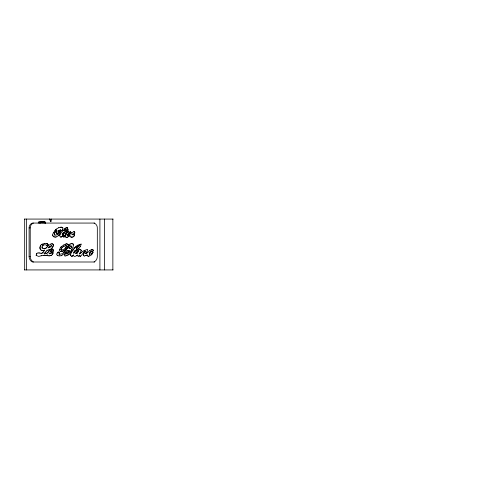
<?xml version="1.0" encoding="UTF-8"?>
<svg xmlns="http://www.w3.org/2000/svg" width="489" height="489" viewBox="0 0 489 489"><rect width="100%" height="100%" fill="white"/><g stroke="black" fill="none" stroke-linecap="round" stroke-linejoin="round"><path stroke-width="0.73" d="M52.36 252.562L53.124 252.74L52.812 253.797M53.124 252.74L52.286 254.628M67.268 229.249L67.751 228.015L67.231 227.458L66.498 227.519M91.003 249.903L92.085 249.457L93.313 250.111L92.115 252.079L91.834 251.028M93.313 250.111L93.295 250.79L92.17 252.079M40.031 247.092L40.232 249.06M72.195 234.769L71.852 234.488L73.093 233.944M73.283 255.661L73.313 255.307M39.169 223.063L38.521 222.134L40.11 223.063L40.025 221.664L41.107 223.063L42.127 221.376L42.488 223.063L43.026 221.517L43.38 223.063L43.937 221.395L44.737 221.633L44.591 223.063L43.937 221.395L42.127 221.376L38.521 222.134L38.234 223.063M59.682 249.769L59.493 250.979L60.367 251.315M83.277 255.276L83.711 253.369L85.471 251.071L83.222 252.654M59.145 252.428L59.212 254.298M59.2 253.95L59.322 253.051M71.449 247.293L71.632 246.413L70.917 245.82L69.377 247.752M56.932 253.925L56.748 254.757L57.739 255.625M74.67 233.4L74.768 232.086L73.821 231.707M73.032 247.177L73.429 244.207L71.535 243.638M56.608 231.474L56.455 233.1L56.895 233.387M70.832 245.998L71.577 246.413M59.627 249.769L60.391 247.63L63.46 245.117M69.903 235.924L69.915 234.641L69.016 235.619M52.488 243.84L53.503 245.032L52.512 247.397L51.272 248.809M59.835 235.185L59.792 236.138M36.382 254.097L36.198 255.411M59.939 230.582L60.178 229.775M63.118 235.178L62.989 236.658L64.004 237.049M91.162 253.779L89.285 254.445L89.701 252.77L91.321 251.254L91.889 251.028L92.134 251.78M89.346 254.445L89.756 252.77L91.376 251.254M54.615 233.277L54.365 234.06L54.933 235.16L57.146 234.775M66.321 246.028L65.324 248.314M51.901 252.562C53.063 252.098 53.876 250.411 52.953 249.366L52.512 249.152M49.774 219.072L51.039 221.633L51.418 219.072M81.278 252.501L79.346 253.956L79.438 253.614M42.268 245.924L42.164 248.119L44.047 248.693M70.575 233.174L70.722 231.749L69.676 232.519M80.538 246.279L81.101 244.115M86.443 255.252L87.121 254.885L87.549 255.863M87.024 255.234L87.121 254.885M81.137 250.961L81.058 250.081M81.321 250.527L80.141 252.636M62.775 229.524L62.042 230.533M69.774 236.309L69.958 235.924M61.498 250.148L60.862 249.83L61.516 248.223M60.917 249.83L61.296 248.705M70.844 252.19L71.15 250.246M48.111 255.869L47.244 254.775M64.878 235.46L66.59 232.379L66.541 231.444M66.59 232.379L66.767 231.847M53.338 232.929L52.525 235.044L53.601 236.688M66.901 230.949L67.451 229.793M66.889 230.563L67.237 229.946M81.113 250.081L79.646 249.341L78.76 249.561L76.834 250.478L73.753 253.143L74.212 251.334L79.126 248.131M59.78 235.185L60.196 234.237M60.129 231.37L60.563 229.806L60.123 229.775M60.477 230.6L59.322 232.752M68.918 252.128L69.083 251.701M69.841 253.785C71.29 251.218 71.29 249.518 73.093 247.177M72.286 256.187L73.393 254.983L73.228 255.661L74.744 256.578L76.626 255.704M64.658 254.69L65.948 252.74L68.295 251.377M80.697 256.236L79.982 256.309L79.793 255.307L78.766 256.114M71.333 252.477L70.459 255.069L71.516 256.291M53.417 245.454C52.739 248.229 50.178 250.032 47.409 250.24M56.553 231.474L56.938 230.722L55.862 231.218M66.015 234.292L65.385 236.059L66.082 237.324M67.647 231.193L68.154 230.062L67.885 229.592M54.56 233.277L55.312 231.927M63.539 234.255L62.824 236.205L63.228 236.859M40.22 246.212L40.654 245.289L42.146 244.139M40.709 245.289L39.976 247.092L39.939 248.656M56.877 253.925L57.549 252.611M79.346 245.655L79.481 245.172L76.26 248.119M66.266 228.931L65.031 230.191M44.059 250.833L42.696 252.776M69.731 232.519L67.843 235.398M89.762 255.82L91.443 254.812L93.222 252.214L92.476 252.575M62.482 233.577L62.121 234.164L63.105 233.424M61.73 230.246L58.686 235.392M67.121 247.477L68.057 245.833L66.174 248.919M69.34 233.296L68.472 234.903L67.494 235.466M62.568 235.576L63.338 233.663L62.72 233.449M63.118 234.665L62.048 236.468M68.772 252.856L69.524 251.236M69.322 252.055L69.579 251.236L69.132 250.576M65.031 235.417L64.291 236.81M65.202 235.478L63.949 237.049M54.829 232.691L55.917 231.218L56.895 230.704M67.299 234.946L69.077 232.532L68.949 231.798M68.643 233.296L69.077 232.532M86.541 253.479L85.288 253.577L87.519 251.022L87.714 249.928L87.323 249.634M36.327 254.097L36.803 253.357M74.206 234.207L74.725 233.4M75.728 253.271L77.176 251.462M76.351 252.33L75.703 253.663L77.054 253.168M77.109 255.227L77.354 254.916L77.549 255.527M60.141 234.237L60.722 233.375M79.793 255.307L79.346 255.814M58.992 231.321L59.413 230.276L58.295 230.722M59.383 230.784L58.552 231.743M70.746 248.418L71.504 247.293M58.356 230.722L57.916 231.334L58.209 231.835M64.028 233.424L65.936 231.566M42.213 245.924L42.549 245.478M59.603 254.323C64.212 254.188 67.036 248.516 69.64 245.252M66.626 230.24L67.8 228.43L66.883 227.373M62.176 234.164L62.451 233.736M63.484 234.255L64.09 233.424M59.371 234.445L57.879 236.108L56.119 236.945M71.278 252.477L74.927 247.495L77.94 245.166M67.586 234.598L67.293 235.386M58.973 232.006L59.994 230.582M73.448 254.983L72.341 256.187L71.461 256.291M69.646 234.806L67.726 237.214M53.283 232.929L56.247 229.176M77.47 252.88L78.925 250.661L78.014 250.906M66.4 233.436L67.696 231.902M67.085 232.568L65.33 236.059L65.703 237.116L66.914 237.471M80.636 256.236L84.731 251.303M65.239 234.323L65.905 233.412M52.531 252.141L53.081 251.401M69.096 246.181L63.399 252.752M72.293 250.936L74.872 247.495L77.885 245.166L79.683 244.445M60.667 233.375L64.682 228.84L66.18 227.801M79.383 253.614L80.196 252.636M62.25 230.508L62.953 228.4L62.574 227.513M43.283 252.098L42.085 253.192M91.382 254.812L92.653 253.204M80.593 246.279L79.071 248.131L74.212 251.334M44.572 248.828L45.868 248.253L47.665 246.108M47.457 252.966L50.159 250.13L51.693 249.262M48.692 251.487L46.681 253.424M67.36 253.932L66.577 253.883L66.785 253.223M59.383 232.752L57.684 234.451M67.94 229.592L67.623 229.671M54.707 230.906L56.192 229.176L58.821 227.666M51.039 246.297L51.803 245.49L49.78 246.346M44.267 250.637L44.682 250.227L43.564 250.46M49.371 253.174L49.071 253.803L49.97 253.595M78.393 246.817L79.383 245.178M79.12 246.053L77.189 247.746M85.526 253.559L86.914 251.994M44.456 253.828L43.943 253.779L45.978 251.792L46.865 250.148L47.464 250.24M44.334 253.699L46.039 251.792M70.764 233.601L71.174 233.21M66.003 252.74L64.713 254.69L64.542 255.82L65.22 255.955M77.684 246.621L76.156 248.198L76.626 248.106M45.813 248.253L46.437 247.581M64.524 232.067L65.233 231.364M60.391 247.63L61.681 246.26M65.013 250.154L66.229 248.919M49.835 246.346L48.075 247.807L48.979 246.908M69.065 248.076L69.432 247.752M71.62 249.787L72.25 249.133M68.827 252.856L67.305 253.932M67.085 250.698L62.745 254.787M57.977 232.978L59.035 232.006M68.546 236.474L66.859 237.471M64.866 229.769L63.802 230.796L65.086 230.191M65.942 230.9L66.681 230.24M62.103 236.468L61.37 236.933M87.794 252.367L89.548 250.784M62.024 247.703L63.093 246.768M85.526 251.071L83.387 254.378L83.222 255.276L84.249 256.047M61.461 248.223L62.079 247.703M66.889 255.625L69.896 253.785M76.571 255.704L77.17 255.227M91.107 253.779L92.531 252.575M86.486 253.479L87.849 252.367M47.61 246.108L50.801 244.09M62.427 233.577L63.154 233.008M64.352 249.127L66.07 247.269L66.376 246.028L66.015 245.295M69.12 248.076L68.967 248.412L69.964 248.705M50.122 247.037L51.094 246.297M51.571 255.203L52.341 254.628M71.119 233.21L71.791 232.721M57.494 252.611L58.191 252.116M44.004 250.833L44.322 250.637M83.063 251.163L79.291 253.956M66.559 227.519L64.627 228.84M63.815 232.587L64.579 232.067M65.068 250.154L62.103 251.413L60.312 251.315M50.159 250.13L50.917 249.598M51.278 251.126L52.244 250.496L50.391 251.45M66.143 228.938L63.87 230.814M68.228 246.028L68.546 245.863M68.491 245.863L70.214 245.032M77.121 251.462L78.069 250.906M73.998 252.96L73.698 253.143L73.692 252.752M76.999 253.168L77.531 252.88M65.178 231.364L65.997 230.9M61.149 255.735L62.8 254.787M63.099 233.008L63.876 232.587M76.571 248.106L77.244 247.746M51.669 252.966L52.415 252.562M70.801 248.418L69.909 248.705M89.487 250.784L92.14 249.457L92.757 249.653M71.736 232.721L73.876 231.707M46.388 255.386L47.072 255.026M41.259 244.61L43.081 243.993M47.47 245.918L48.234 244.836L47.677 244.072M42.494 245.478L43.001 245.233M57.091 234.775L57.739 234.451M63.038 246.768L64.083 246.23M68.203 254.922L69.114 254.439M58.607 231.743L58.154 231.835M67.641 231.902L68.356 231.566M72.665 237.055L73.986 236.15L74.34 234.194M66.73 253.223L68.301 252.452M72.525 234.677L73.46 233.962M73.423 234.255L72.14 234.769M57.396 233.265L58.038 232.978M68.246 252.452L69.138 251.701L68.24 251.377M64.028 246.23L66.07 245.295M83.008 251.163L84.652 250.417M63.405 245.117L65.251 244.292M64.395 250.637L61.339 251.554M64.407 249.127L61.81 250.056M50.178 247.037L48.105 247.819M84.597 250.417L87.158 249.469M70.214 231.865L70.703 231.872L70.581 233.528M41.223 255.771L38.723 256.413L36.137 255.411M85.801 255.521L86.498 255.252M50.874 255.496L51.626 255.203M51.638 249.262L52.164 249.072M65.196 244.292L66.07 243.962M51.956 252.562L49.316 253.174M67.244 231.499L68.069 229.757M88.65 256.224L89.817 255.82M42.946 245.233L43.643 244.995M50.74 244.09L51.461 243.852M49.915 253.595L51.73 252.966M56.174 236.945L55.355 237.086M50.336 251.45L51.339 251.126M66.95 255.625L65.159 255.955M36.748 253.357L38.099 252.935M84.194 256.047L85.856 255.521M65.881 231.566L66.333 231.444M70.764 243.87L71.59 243.638M48.46 250.075L49.799 249.677M46.736 253.424L44.854 253.834M68.912 244.396L70.819 243.87M58.766 227.666L60.343 227.257M60.991 237.031L61.425 236.933M61.443 250.148L61.865 250.056M49.45 255.845L50.929 255.496M68.967 244.396L67.953 244.347M56.84 233.387L57.451 233.265M79.628 244.445L81.156 244.115M43.026 243.993L44.743 243.632M41.168 255.771L41.852 255.649M66.015 243.962L66.602 243.87M43.588 244.995L45.184 244.744L46.736 245.185M67.03 250.698L68.387 250.509M45.086 255.582L46.443 255.386M41.473 253.278L42.14 253.192M44.688 243.632L46.302 243.43M44.303 255.655L45.141 255.582M60.288 227.257L61.901 227.251M41.791 255.649L43.619 255.515M59.169 255.863L61.204 255.735M42.103 250.521L43.619 250.46M49.505 255.845L47.531 255.661M51.406 243.852L52.543 243.84M66.278 231.444L66.718 231.658M24.45 219.072L113.087 219.072M94.615 223.063L32.347 223.063A5.073 4.829 -90 0 0 29.102 227.862L29.102 256.487A6.149 5.85 -90 0 0 32.353 262L94.597 262M29.102 227.862L30.22 227.862A5.073 4.829 -90 0 1 31.424 224.506L31.773 224.133A5.073 4.829 90 0 1 33.466 223.063M61.724 230.258L62.097 230.533M70.116 234.824L69.86 234.641M73.423 245.099L73.374 244.207L72.537 243.65M29.102 256.487L30.22 256.487A6.149 5.85 -90 0 0 33.478 262M24.45 269.928L113.087 269.928M44.401 253.828L44.909 253.834M38.044 252.935L39.42 252.984M58.13 252.116L58.845 252.147M73.038 233.944L73.515 233.962M59.157 254.298L59.658 254.323M40.899 253.235L41.528 253.278M78.002 256.059L78.821 256.114M61.052 227.183L62.629 227.513L62.861 227.978M68.332 250.509L69.187 250.576M88.161 256.169L88.711 256.224M54.579 236.969L55.41 237.086M57.684 255.625L59.224 255.863M39.358 252.984L40.954 253.235M60.697 236.976L61.052 237.031M66.547 243.87L67.427 244.042M74.181 231.633L74.811 232.513M43.564 255.515L44.358 255.655M52.109 249.072L52.567 249.152M68.295 231.566L68.753 231.652M71.883 237.22L69.841 236.609M70.893 237C72.653 237.801 74.921 236.071 74.517 234.2M43.992 248.693L44.627 248.828M46.247 243.43L47.048 243.614M53.894 236.798L54.634 236.969M67.237 235.386L67.549 235.466M53.545 236.688L53.949 236.798M67.152 243.974L68.197 244.579M79.591 249.341L80.202 249.531M41.131 250.123L42.158 250.521M46.993 243.614L47.506 243.803M87.488 255.863L88.216 256.169M60.135 236.719L60.752 236.976M67.299 231.499L66.92 231.211M68.698 231.652L69.004 231.798M58.79 252.147L59.2 252.428M40.575 249.659L41.192 250.123M46.681 245.185L46.962 245.545M54.585 234.787L54.988 235.16M77.494 255.527L78.057 256.059M56.724 233.339L56.48 232.287M39.089 221.908L40.11 223.063M47.451 243.803L48.289 244.836L47.916 245.698L47.262 245.851L46.767 245.258M52.971 244.042L53.448 245.032M67.14 231.425L66.846 230.949M52.898 249.366L53.307 250.509M40.177 249.06L40.63 249.659M79.652 255.631L80.037 256.309M70.856 255.723L70.495 254.421M45.037 223.063L44.737 221.633L45.483 223.063M49.487 219.072L50.752 221.633M52.867 235.967L52.58 235.044M42.225 248.119L41.987 246.988M66.51 253.553L66.632 253.883M44.737 221.633L45.232 223.063M112.861 219.072L112.861 269.928M104.505 219.072L104.505 269.928M99.909 219.072L99.909 269.928M30.22 227.862L30.22 256.487M26.516 219.072L26.516 269.928M24.676 219.072L24.676 269.928M94.071 262A6.149 5.85 90 0 0 97.323 256.487L97.323 227.862A5.073 4.829 90 0 0 94.077 223.063"/></g></svg>
